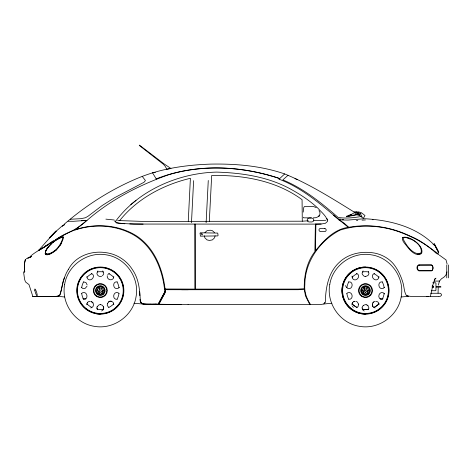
<?xml version="1.0" encoding="UTF-8"?>
<svg xmlns="http://www.w3.org/2000/svg" width="472" height="472" viewBox="0 0 472 472"><rect width="100%" height="100%" fill="white"/><g stroke="black" fill="none" stroke-linecap="round" stroke-linejoin="round"><path stroke-width="0.71" d="M432.21 287.713L433.443 287.147L433.449 286.339L432.222 285.767M315.904 224.117L133.865 224.058L119.215 223.339L116.035 222.701L115.64 221.238C138.402 190.31 178.805 172.947 216.648 172.103C242.785 172.917 269.665 176.994 292.634 190.228C301.702 195.314 310.381 201.166 317.981 208.288C321.414 212.353 326.53 215.846 327.586 221.35L325.385 223.315L321.143 224.017L315.904 224.117L315.402 250.903C323.762 240.449 334.329 229.126 348.33 227.339C326.506 209.662 305.915 189.378 279.082 179.171L284.669 173.932C309.508 184.074 332.282 198.517 355.021 212.601L358.543 211.863L361.458 212.772L364.998 215.533L363.741 217.704M208.276 180.475L206.122 222.69M193.614 180.652L191.473 222.69M107.244 275.666C106.365 279.029 111.227 281.454 113.298 278.539L113.829 276.698M358.602 304.157L358.041 306.641L356.496 307.726M351.982 305.095L352.507 302.617L353.463 301.773M86.848 303.903L86.824 304.464L87.373 302.617M379.004 276.698L378.473 278.539C375.163 282.988 369.086 275.424 374.514 273.435M188.263 221.285L190.399 178.304C163.454 184.64 136.98 198.747 119.687 220.595L117.628 220.365M438.211 287.725L438.063 293.059M303.207 212.117L303.738 207.568L304.363 206.559L313.561 206.559L316.14 207.55M63.531 237.451C61.555 245.363 55.006 253.718 46.533 254.732L45.206 253.901C46.221 245.54 55.501 239.929 62.605 236.808L63.531 237.451L62.953 236.873M209.314 221.285L211.686 175.501C243.092 174.829 276.291 180.623 302.068 199.674L302.281 221.209L142.497 221.409L119.687 220.595M26.497 258.921L26.579 258.32M364.555 287.348L365.239 286.994A2.024 2.024 0 0 1 365.776 286.994C368.048 287.017 364.113 291.838 364.555 287.241M188.239 289.731L167.454 289.708L164.557 289.401L165.035 288.935L165.737 289.006L165.737 289.625L165.011 292.77L158.775 304.304L152.25 304.204M165.737 289.625L165.011 292.717L158.775 304.292L181.065 304.475L158.775 304.287M99.38 293.914C98.908 289.336 102.914 294.121 100.601 294.156A2.03 2.03 0 0 1 100.064 294.156L99.38 293.808M430.411 296.398L433.031 284.404L435.06 278.48M96.925 307.939L97.267 309.278L96.907 307.939L97.179 306.706M362.089 307.939L362.343 306.706L363.422 305.378M101.622 311.007C104.914 309.762 103.87 304.481 100.324 304.605M368.555 309.278L368.921 307.939L367.9 305.602M103.415 309.278L103.757 307.939L103.486 306.706M438.382 285.058L439.456 281.076L441.45 278.787L443.827 277.265L445.851 275.259L446.978 271.884M215.102 235.847L214.518 237.87L212.359 239.912L209.432 240.449L207.037 239.906L204.877 237.858L204.299 235.841M98.713 293.501C96.937 285.271 95.633 292.976 98.731 293.425M363.888 293.501C362.018 285.542 360.915 292.658 363.841 293.549M68.523 269.223C63.301 276.987 62.475 286.474 59.832 295.1L57.448 296.304L55.69 296.398L32.875 296.398M64.552 277.353C61.962 282.988 62.18 289.483 59.814 295.124L57.466 296.28L55.708 296.375L32.857 296.487L28.993 284.61L25.547 281.955L24.621 279.518L23.6 272.309L24.131 271.43M107.339 303.785L108.584 301.933L109.781 301.372L108.584 301.933M374.963 301.372C372.703 301.879 371.576 304.741 372.909 306.641L373.989 307.532M107.356 303.785L107.256 305.496L108.825 307.532M352.023 303.903L352.531 302.617M365.039 290.569C362.39 296.487 362.372 281.518 365.039 290.569L363.853 287.832M24.851 271.459L24.461 272.338L24.514 263.376L25.411 259.252L24.538 263.376L24.485 271.654M365.334 292.103L364.549 293.861L365.239 294.156A2.03 2.03 0 0 0 365.776 294.156L366.467 293.861L365.446 292.015M86.984 286.238L85.29 288.239L84.01 288.598L82.753 288.463L81.243 287.283M324.783 302.499L323.851 303.98L320.193 304.605L188.074 304.481M68.523 269.223C75.467 255.966 91.574 250.425 105.775 252.638C116.596 253.971 126.579 260.32 132.372 269.553C139.157 279.147 139.812 291.029 140.426 302.298C145.264 306.228 152.391 303.225 158.144 304.287L164.598 292.363L165.235 289.542L164.598 292.321L158.144 304.292L155.058 304.233M59.968 245.593L61.46 243.334M97.161 306.706L99.031 304.865L100.341 304.605M97.916 270.887L96.907 273.217C96.931 275.56 99.509 277.152 101.639 276.244M363.098 270.887L362.089 273.217L362.343 274.45L364.195 276.291L365.505 276.503M29.01 257.73C34.167 252.195 41.424 249.293 47.536 245.003M119.41 287.283L117.9 288.463C113.014 290.032 111.876 281.277 117.156 281.849M384.586 287.283L383.075 288.463C378.196 290.032 377.051 281.277 382.332 281.849M279.082 179.171L279.648 178.487C240.042 165.241 195.485 163.418 156.197 178.87M49.064 238.608L38.792 250.213L40.144 249.6M139.494 145.199L139.275 145.447L163.389 164.232L165.312 166.421L166.669 169.011M372.839 302.912L373.747 301.933M49.354 237.841L55.82 231.144M49.306 238.1L56.079 231.091M49.637 238.047L56.074 231.386M434.293 279.884L435.981 278.167M98.306 287.672C96.253 288.463 99.385 294.593 99.858 290.569L98.406 287.619M51.548 243.7C48.911 246.549 44.757 249.57 45.218 253.901L46.533 254.732M87.355 302.617L88.299 301.773L89.957 301.331M56.062 231.292L62.516 225.64M64.021 224.389C86.087 205.355 110.843 189.449 137.759 178.192C160.734 168.545 185.856 164.964 210.624 164.114C235.581 163.637 260.939 165.755 284.669 173.932M204.872 232.602L207.078 230.672L210.182 230.218L212.329 230.666L214.53 232.602M279.572 178.575C244.195 166.781 204.954 163.967 168.935 174.652C139.405 184.977 110.708 199.685 87.043 220.365L86.695 220.389C78.623 229.008 67.537 232.572 57.708 238.502M107.758 274.515L109.333 273.435M91.839 307.532L92.907 306.641C94.235 304.753 93.114 301.915 90.884 301.372L92.99 302.912M53.247 242.13L53.961 241.54M130.809 204.571L136.036 200.435M288.062 175.265L282.834 179.897C303.697 188.517 321.243 202.807 338.141 217.427C345.817 218.689 353.616 217.757 361.227 216.512L358.744 214.943M99.486 287.129C98.648 291.891 103.038 287.1 100.601 286.994A2.024 2.024 0 0 0 100.064 286.994L99.675 287.053M56.888 249.623L49.861 254.178L47.442 254.308L46.167 253.458M30.226 257.334L31.594 256.343L30.202 257.334L27.488 258.196M363.393 305.378L365.505 304.605L366.815 304.865M45.371 246.095L53.672 240.59M102.159 287.625L100.801 290.569C101.356 294.658 104.513 288.038 102.212 287.613M367.34 287.625L365.977 290.569C366.744 294.805 369.275 287.584 367.535 287.672M44.633 246.921L46.958 245.41M102.412 275.778L103.486 274.45L103.746 273.217L102.737 270.887M350.242 215.096L353.829 213.008M50.486 243.098L49.277 243.876L50.469 243.098M54.675 240.425L57.082 238.873M55.318 239.988C77.355 224.147 108.454 221.297 132.496 234.271C152.314 245.204 162.091 267.772 164.557 289.401M48.663 244.248L38.256 250.591M81.585 293.437L82.753 292.699C87.639 291.124 88.777 299.879 83.497 299.307M346.767 293.437L347.935 292.699C352.814 291.124 353.953 299.879 348.672 299.307M40.645 249.352L44.055 247.298M39.984 249.664L38.285 250.561M420.263 253.069L418.351 254.148L417.419 254.137M354.413 212.795L355.681 212.152L357.251 212.111M308.936 218.111L307.638 218.689L307.178 220.035L307.679 221.386L308.971 221.94L311.962 221.952L313.308 221.403L313.821 220.052L313.349 218.695L312.004 218.117M402.315 237.499C409.454 236.442 423.113 244.301 421.112 252.85L419.201 253.93C411.425 253.24 406.404 245.275 403.112 239.021L403.43 237.971L405.253 237.31M348.147 215.592L350.619 214.636L351.616 214.713M353.439 301.773L354.714 301.313M90.718 307.939L91.32 307.726M139.983 299.384L140.426 302.275L140.986 302.08L141.919 303.561L143.435 304.098L151.547 304.204L143.435 304.08L133.965 303.248M140.426 302.298L140.986 302.104L141.919 303.561M61.566 237.605L63.614 237.091M27.453 258.196L28.827 257.865M365.505 276.551L367.924 275.554L368.667 274.45L368.921 273.217L368.266 271.412M166.41 169.377L170.958 168.492M346.507 216.217L349.852 215.633M346.796 216.359L356.968 214.471M346.401 216.754L356.572 214.866L359.109 215.138M355.375 214.542L356.679 214.323M354.088 211.946L356.773 211.904M313.39 217.798C317.55 218.4 322.246 214.683 318.978 210.618M155.365 172.333L152.497 172.711L156.267 179.006M325.78 220.282L313.361 220.654M331.881 303.254L323.851 303.98L325.302 302.404C325.651 287.832 328.27 272.102 339.816 261.895C349.298 253.157 363.08 250.75 375.441 253.257C382.279 254.803 388.704 258.396 393.312 263.718C397.666 269.099 400.704 275.459 402.752 282.044C404.315 286.539 403.861 291.773 406.534 295.814L410.864 296.398L438.081 296.398M380.072 298.888L382.993 298.623M401.247 296.971L408.551 296.31L407.023 295.69M86.695 220.389L73.266 221.303L68.062 221.232M81.408 220.76L87.043 220.365L74.895 229.864C95.208 222.861 119.133 224.524 137.34 236.425C154.456 248.284 162.728 268.863 165.035 288.935M302.281 221.209L308.299 220.796M356.425 220.477L357.776 220.389M359.221 214.601L357.263 214.4M359.505 214.742L357.546 214.542M362.048 220.141L365.411 219.958M55.69 296.363L57.454 296.268M110.713 301.331L112.383 301.773L113.309 302.617L113.84 304.464M375.865 301.331L377.541 301.773L378.473 302.617L378.986 303.903M434.051 281.1L439.456 281.076M372.373 219.71L373.051 219.698M321.143 224.017L315.373 224.117L314.889 251.594C306.729 262.137 304.039 275.66 304.251 288.734L298.227 289.088L195.538 289.112L195.378 224.117M53.478 296.363L32.857 296.487M311.496 217.84L303.738 217.84L303.272 217.244M309.437 218.052L311.355 218.052M432.706 282.805L435.621 282.805M432.098 286.339L433.449 286.339M436.281 286.339L440.883 286.339M432.092 287.147L433.443 287.147M436.276 287.147L440.877 287.147M181.602 289.731L298.227 289.708L304.287 289.289L305.496 295.985L309.856 304.582M431.255 290.722L435.621 290.722M430.741 293.26L440.164 293.26L441.373 294.18L441.373 295.484L440.158 296.398L438.399 296.398M181.065 304.481L188.074 304.475M143.11 224.117L129.759 223.929M426.422 296.398L428.723 296.398M338.843 219.917L348.041 220.07L364.531 218.725C389.211 220.052 415.437 226.336 433.461 244.254M338.613 219.055L341.138 219.155M165.737 289.006L194.865 289.112L194.712 224.117M354.69 301.313L355.115 301.331M348.672 281.849C353.953 281.277 352.814 290.032 347.935 288.463L346.418 287.283M380.933 299.207L382.332 299.307M83.497 281.849L85.963 282.575L87.143 284.917M117.156 299.307C111.876 299.879 113.014 291.124 117.9 292.699L119.062 293.437M365.505 314.116L361.817 313.833A23.541 23.541 0 0 1 342.035 288.728A23.541 23.541 0 0 1 365.505 267.04M96.642 313.833L100.329 314.116M124.803 223.781L116.035 222.701M105.887 219.138L114.189 219.982M57.448 296.304L64.735 296.965M82.954 298.617L85.869 298.882M109.917 301.065L111.374 301.195M114.23 221.043L115.64 221.238M438.535 253.901C429.561 247.977 421.231 240.425 410.906 236.46C391.736 226.967 369.841 223.522 348.749 227.28L344.135 223.173L339.091 219.922L333.368 215.149M438.789 254.479C435.786 253.8 434.022 250.88 431.579 249.234C423.142 242.425 413.324 237.475 403.3 233.445C383.435 225.303 360.413 223.563 339.917 230.183C319.981 240.608 304.918 261.671 304.829 284.616C304.092 291.808 306.605 298.658 310.564 304.582M342.359 219.439L343.581 219.716M358.372 214.27L358.82 214.371M367.175 293.549C370.396 292.085 368.732 285.955 367.127 293.501M101.999 293.549C105.215 292.085 103.557 285.955 101.952 293.501M70.281 219.262L81.048 218.66L85.426 217.745L88.099 216.205L102.194 205.532L114.425 197.803L143.96 182.31L145.441 180.575L142.214 176.351M142.426 303.714L143.435 304.08M374.514 307.726L375.11 307.939M356.496 273.435C361.924 275.424 355.841 282.988 352.531 278.539L351.982 276.061M91.32 273.435C96.742 275.424 90.665 282.988 87.355 278.539L86.824 276.698M356.024 301.372L357.257 301.933L358.632 304.157M407.607 237.906L409.92 239.003M294.988 178.552L297.431 179.708M380.957 299.207C376.91 297.921 379.04 291.342 383.075 292.699L384.586 293.879M354.743 212.896L355.628 213.409L359.056 212.972L360.974 213.745L359.994 213.202L361.989 216.571M358.041 213.232L358.572 213.556M357.292 213.155L358.006 213.592M47.188 254.945L45.784 253.67M367.924 305.602L366.785 304.865M364.207 311.007L363.098 310.269L362.059 307.939M170.581 168.25L163.837 163.719L139.511 145.169M363.475 218.265L361.174 216.843M439.349 255.098L446.028 259.913L447.137 264.084M352.448 306.346L353.333 307.349M326.807 218.471L327.757 220.029M358.112 212.642L358.62 213.497M434.399 243.9L438.753 252.131M434.163 243.776L438.724 252.39M438.069 251.576L434.087 244.059M438.228 251.883L438.447 252.29M433.131 244.319L433.438 244.897M437.172 249.145L437.343 249.47M372.939 306.641L372.378 304.157M345.675 285.495L346.029 286.781M139.671 291.572L139.836 295.72M378.957 303.903L379.004 304.464M448.37 264.945L448.37 277.884M446.76 264.945L446.76 277.884M435.945 283.176L435.945 290.351M118.974 293.531A18.874 18.874 0 0 1 117.15 299.148M113.675 303.927A18.874 18.874 0 0 1 108.902 307.396M103.285 309.219A18.874 18.874 0 0 1 97.38 309.219M91.763 307.396A18.874 18.874 0 0 1 86.984 303.927M83.509 299.148A18.874 18.874 0 0 1 81.685 293.531M81.685 287.625A18.874 18.874 0 0 1 83.509 282.008M86.984 277.229A18.874 18.874 0 0 1 91.763 273.76M97.38 271.931A18.874 18.874 0 0 1 103.285 271.931M108.902 273.76A18.874 18.874 0 0 1 113.675 277.229M117.15 282.008A18.874 18.874 0 0 1 118.974 287.625M356.915 307.396A18.874 18.874 0 0 1 352.136 303.927A18.874 18.874 0 0 0 356.938 307.396M384.149 293.531A18.874 18.874 0 0 1 382.326 299.148M348.69 299.148A18.874 18.874 0 0 1 346.861 293.531M346.861 287.625A18.874 18.874 0 0 1 348.69 282.008M352.159 277.229A18.874 18.874 0 0 1 356.938 273.76M362.555 271.931A18.874 18.874 0 0 1 368.461 271.931M374.078 273.76A18.874 18.874 0 0 1 378.857 277.229M382.326 282.008A18.874 18.874 0 0 1 384.149 287.625M201.827 233.563L202.087 234.855L201.827 233.563M200.098 233.174L200.393 236.159L217.739 235.911L218.076 235.398L217.722 233.079L200.405 232.802L200.098 233.174M45.578 251.293L45.513 253.246L46.781 254.089C54.776 253.252 61.059 245.163 62.87 237.746L62.05 237.18C55.183 239.688 48.988 244.803 45.578 251.293M64.658 284.297C60.965 303.319 74.912 323.243 94.052 326.276C113.073 329.969 132.998 316.022 136.03 296.882C139.73 277.861 125.776 257.936 106.637 254.904C87.615 251.204 67.691 265.158 64.658 284.297M329.804 284.297C326.111 303.319 340.058 323.243 359.198 326.276C378.219 329.969 398.144 316.022 401.182 296.882C404.876 277.861 390.928 257.936 371.788 254.904C352.761 251.204 332.843 265.158 329.804 284.297M402.687 237.487C401.442 241.103 405.395 243.871 407.177 246.62C410.28 250.449 414.068 255.004 419.531 254.626L421.614 253.47C424.529 245.658 409.1 235.203 402.687 237.487M319.674 215.356L318.482 216.618L319.674 215.356M64.729 224.501L62.351 226.076L64.729 224.501M103.728 294.009L102.731 294.782A4.773 4.773 0 0 1 96.931 294.009A4.879 4.879 0 0 1 96.931 287.147A4.773 4.773 0 0 1 102.737 286.374L103.728 287.147A4.879 4.879 0 0 1 103.728 294.009M368.903 294.009L367.912 294.782A4.773 4.773 0 0 1 362.112 294.009A4.879 4.879 0 0 1 362.112 287.147A4.773 4.773 0 0 1 367.912 286.374L368.903 287.147A4.879 4.879 0 0 1 368.903 294.009M419.053 265.181L418.068 265.836A2.802 2.33 78.7 0 0 418.115 269.772L419.112 270.556L431.727 270.574A2.802 1.764 88.2 0 0 432.989 267.872A2.802 1.764 88.2 0 0 431.632 265.158L419.053 265.181M53.472 241.198L51.696 242.319L53.501 241.151M418.876 264.904L417.702 265.63A3.127 2.602 78.7 0 0 417.755 270.019L418.947 270.898L431.544 270.893A3.127 1.971 88.2 0 0 432.948 267.878A3.127 1.971 88.2 0 0 431.438 264.851L418.876 264.904M324.813 228.43L320.24 228.413A1.799 1.628 10.8 0 0 320.352 231.569L324.931 231.587A1.799 1.628 10.8 0 0 324.813 228.43M34.822 290.363A3.581 0.614 71.9 0 0 36.975 295.796A3.581 0.614 71.9 0 0 36.155 291.071A3.581 0.614 71.9 0 0 34.822 290.363M97.899 294.139A4.313 4.313 0 0 0 104.631 290.899A4.313 4.313 0 0 0 98.459 286.693A4.313 4.313 0 0 0 97.899 294.139M85.515 308.871A23.541 23.541 0 0 0 123.581 294.257A23.541 23.541 0 0 0 91.892 268.603A23.541 23.541 0 0 0 85.515 308.871M85.904 308.381A22.91 22.91 0 0 0 122.956 294.162A22.91 22.91 0 0 0 92.117 269.188A22.91 22.91 0 0 0 85.904 308.381M96.843 296.605A6.962 6.962 0 0 0 107.291 290.581A6.962 6.962 0 0 0 96.849 284.545A6.962 6.962 0 0 0 96.843 296.605M97.067 296.221A6.519 6.519 0 0 0 106.843 290.581A6.519 6.519 0 0 0 97.067 284.935A6.519 6.519 0 0 0 97.067 296.221M88.712 310.735A23.264 23.264 0 0 0 123.605 290.587A23.264 23.264 0 0 0 88.712 270.438A23.264 23.264 0 0 0 88.712 310.735M374.048 307.396A18.874 18.874 0 0 0 378.827 303.927A18.874 18.874 0 0 1 374.078 307.396M362.531 309.219A18.874 18.874 0 0 0 368.431 309.219A18.874 18.874 0 0 1 362.555 309.219M363.08 294.139A4.313 4.313 0 0 0 369.806 290.899A4.313 4.313 0 0 0 363.635 286.693A4.313 4.313 0 0 0 363.08 294.139M350.696 308.871A23.541 23.541 0 0 0 388.757 294.257A23.541 23.541 0 0 0 357.074 268.603A23.541 23.541 0 0 0 350.696 308.871M351.085 308.381A22.91 22.91 0 0 0 388.132 294.162A22.91 22.91 0 0 0 357.292 269.188A22.91 22.91 0 0 0 351.085 308.381M362.018 296.605A6.962 6.962 0 0 0 372.467 290.581A6.962 6.962 0 0 0 362.024 284.545A6.962 6.962 0 0 0 362.018 296.605M362.242 296.221A6.519 6.519 0 0 0 372.019 290.581A6.519 6.519 0 0 0 362.248 284.935A6.519 6.519 0 0 0 362.242 296.221M353.858 310.735A23.264 23.264 0 0 0 388.757 290.587A23.264 23.264 0 0 0 353.858 270.438A23.264 23.264 0 0 0 353.858 310.735"/></g></svg>
